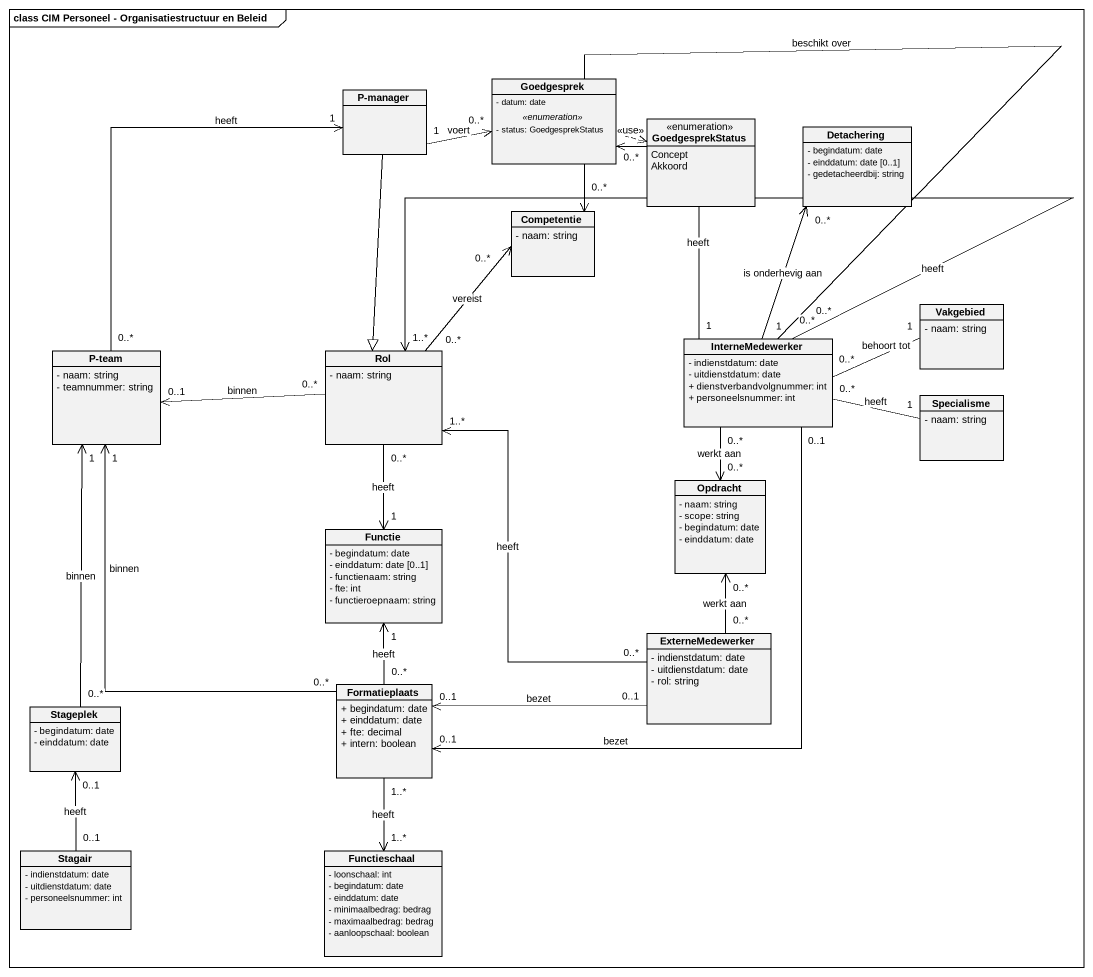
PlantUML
@startuml
mainframe class CIM Personeel - Organisatiestructuur en Beleid
hide circle
hide empty members
skinparam classAttributeIconSize 0
class Goedgesprek {
  - datum: date
  .. <<enumeration>> ..
  - status: GoedgesprekStatus
}
class "P-manager" as P_manager
enum GoedgesprekStatus {
  Concept
  Akkoord
}
class Detachering {
  - begindatum: date
  - einddatum: date [0..1]
  - gedetacheerdbij: string
}
class Competentie {
  - naam: string
}
class Vakgebied {
  - naam: string
}
class "P-team" as P_team {
  - naam: string
  - teamnummer: string
}
class Rol {
  - naam: string
}
class InterneMedewerker {
  - indienstdatum: date
  - uitdienstdatum: date
  + dienstverbandvolgnummer: int
  + personeelsnummer: int
}
class Specialisme {
  - naam: string
}
class Opdracht {
  - naam: string
  - scope: string
  - begindatum: date
  - einddatum: date
}
class Functie {
  - begindatum: date
  - einddatum: date [0..1]
  - functienaam: string
  - fte: int
  - functieroepnaam: string
}
class ExterneMedewerker {
  - indienstdatum: date
  - uitdienstdatum: date
  - rol: string
}
class Stageplek {
  - begindatum: date
  - einddatum: date
}
class Formatieplaats {
  + begindatum: date
  + einddatum: date
  + fte: decimal
  + intern: boolean
}
class Stagair {
  - indienstdatum: date
  - uitdienstdatum: date
  - personeelsnummer: int
}
class Functieschaal {
  - loonschaal: int
  - begindatum: date
  - einddatum: date
  - minimaalbedrag: bedrag
  - maximaalbedrag: bedrag
  - aanloopschaal: boolean
}
Goedgesprek "0..*" <-left- "1" P_manager : voert
Goedgesprek .right.> GoedgesprekStatus : <<use>>
Goedgesprek "0..*" <-- "1" InterneMedewerker : heeft
P_manager "1" <-- "0..*" P_team : heeft
P_manager --|> Rol
Competentie "0..*" <-- "0..*" Rol : vereist
Vakgebied "1" -left- "0..*" InterneMedewerker : behoort tot
Rol "0..*" -left-> "0..1" P_team : binnen
Rol "1..*" <-right- "0..*" InterneMedewerker : heeft
InterneMedewerker "1" -up-> "0..*" Detachering : is onderhevig aan
InterneMedewerker "0..*" -up-> "0..*" Competentie : beschikt over
InterneMedewerker "0..*" --> "0..*" Opdracht : werkt aan
InterneMedewerker "0..1" --> "0..1" Formatieplaats : bezet
Specialisme "1" -left- "0..*" InterneMedewerker : heeft
Functie "1" <-up- "0..*" Rol : heeft
ExterneMedewerker "0..*" -up-> "1..*" Rol : heeft
ExterneMedewerker "0..*" -up-> "0..*" Opdracht : werkt aan
ExterneMedewerker "0..1" -left-> "0..1" Formatieplaats : bezet
Stageplek "0..*" -up-> "1" P_team : binnen
Stageplek "0..1" <-- "0..1" Stagair : heeft
Formatieplaats "0..*" -up-> "1" P_team : binnen
Formatieplaats "0..*" -up-> "1" Functie : heeft
Formatieplaats "1..*" --> "1..*" Functieschaal : heeft
@enduml
